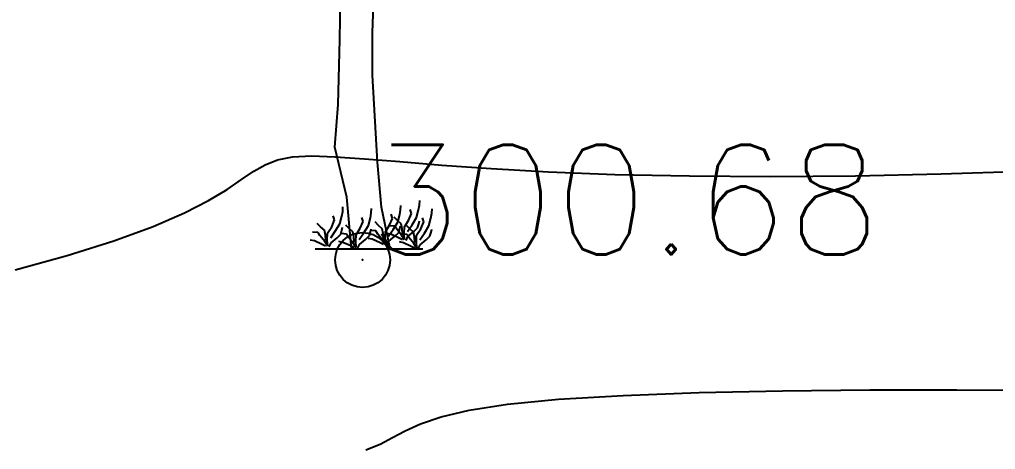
# Model space of a CAD drawing. Header units: millimetres. Extents: x 524954 to 526204, y 9523489 to 9524010.
# Drawn here: x 525925.42 to 525934.3, y 9523810.91 to 9523814.83 of the extents above; entities that cross this region are included whole.
import ezdxf

# ---------------------------------------------------------------- set-up
doc = ezdxf.new("R2010")
doc.units = ezdxf.units.MM
doc.header["$PDMODE"] = 32
doc.header["$PDSIZE"] = 0.5
doc.linetypes.add('ACAD_ISO12W100', pattern=[21, 12, -3, 0, -3, 0, -3])
for name, color, linetype in [('Arbre', 34, 'ACAD_ISO12W100'), ('CN_01_00', 3, 'Continuous'), ('CN_10_00', 1, 'Continuous'), ('TopoAlt', 3, 'Continuous'), ('TOPOJIS', 7, 'Continuous')]:
    doc.layers.add(name, color=color, linetype=linetype)
doc.styles.add('Simplex 1.0', font='Simplex.shx', dxfattribs={"width": 0.99, "height": 1})

# ---------------------------------------------------------------- blocks, each defined once
blk = doc.blocks.new('TCPOINT M')
at = {"color": 0}
blk.add_point((0, 0), dxfattribs=at)
at = {"layer": 'TopoAlt', "style": 'Simplex 1.0', "width": 0.99}
blk.add_attdef('ALT', (0.15, 0.15), '', height=1, dxfattribs=at)
blk = doc.blocks.new('v088')
at = {"linetype": 'Continuous'}
for p, q in [((0.045, 2.625), (0.064, 3.179)), ((-0.352, 2.542), (-0.344, 3.046)), ((0.043, 2.109), (0.045, 2.625)), ((-0.373, 1.752), (-0.352, 2.542)), ((0.102, 1.053), (0.043, 2.109)), ((-0.412, 1.235), (-0.373, 1.752)), ((-0.268, 0.628), (-0.412, 1.235)), ((0.151, 0.506), (0.102, 1.053)), ((-0.213, 0), (-0.268, 0.628)), ((0.256, 0), (0.151, 0.506)), ((-0.654, 0), (0.654, 0))]:
    blk.add_line(p, q, dxfattribs=at)
at = {"color": 3, "linetype": 'Continuous'}
for p, q in [((-0.317, 0.454), (-0.315, 0.507)), ((0.029, 0.435), (0.031, 0.488)), ((0.385, 0.474), (0.387, 0.526)), ((0.517, 0.426), (0.5, 0.476)), ((0.603, 0.474), (0.615, 0.531)), ((0.615, 0.531), (0.618, 0.584)), ((0.765, 0.43), (0.767, 0.483)), ((-0.416, 0.349), (-0.433, 0.399)), ((-0.353, 0.303), (-0.329, 0.397)), ((-0.329, 0.397), (-0.317, 0.454)), ((-0.07, 0.329), (-0.087, 0.38)), ((-0.007, 0.284), (0.017, 0.377)), ((0.017, 0.377), (0.029, 0.435)), ((0.25, 0.286), (0.286, 0.368)), ((0.286, 0.368), (0.269, 0.418)), ((0.346, 0.341), (0.305, 0.385)), ((0.349, 0.322), (0.373, 0.416)), ((0.373, 0.416), (0.385, 0.474)), ((0.481, 0.344), (0.517, 0.426)), ((0.524, 0.291), (0.579, 0.38)), ((0.579, 0.38), (0.603, 0.474)), ((0.666, 0.325), (0.649, 0.375)), ((0.728, 0.279), (0.752, 0.373)), ((0.752, 0.373), (0.765, 0.43)), ((-0.587, 0.264), (-0.627, 0.308)), ((-0.541, 0.224), (-0.587, 0.264)), ((-0.502, 0.188), (-0.452, 0.267)), ((-0.452, 0.267), (-0.416, 0.349)), ((-0.409, 0.214), (-0.353, 0.303)), ((-0.327, 0.226), (-0.32, 0.26)), ((-0.24, 0.245), (-0.281, 0.288)), ((-0.195, 0.204), (-0.24, 0.245)), ((-0.156, 0.168), (-0.106, 0.248)), ((-0.106, 0.248), (-0.07, 0.329)), ((-0.063, 0.195), (-0.007, 0.284)), ((0.019, 0.207), (0.026, 0.24)), ((0.115, 0.284), (0.075, 0.327)), ((0.161, 0.243), (0.115, 0.284)), ((0.173, 0.185), (0.161, 0.243)), ((0.2, 0.207), (0.25, 0.286)), ((0.315, 0.274), (0.25, 0.279)), ((0.293, 0.233), (0.349, 0.322)), ((0.337, 0.236), (0.315, 0.274)), ((0.392, 0.301), (0.346, 0.341)), ((0.361, 0.197), (0.375, 0.245)), ((0.375, 0.245), (0.382, 0.279)), ((0.404, 0.243), (0.392, 0.301)), ((0.409, 0.175), (0.404, 0.243)), ((0.428, 0.183), (0.43, 0.264)), ((0.43, 0.264), (0.481, 0.344)), ((0.495, 0.24), (0.454, 0.284)), ((0.469, 0.209), (0.524, 0.291)), ((0.541, 0.2), (0.495, 0.24)), ((0.546, 0.209), (0.591, 0.255)), ((0.579, 0.163), (0.63, 0.243)), ((0.591, 0.255), (0.606, 0.303)), ((0.606, 0.303), (0.613, 0.337)), ((0.63, 0.243), (0.666, 0.325)), ((0.673, 0.19), (0.728, 0.279)), ((-0.618, 0.197), (-0.683, 0.202)), ((-0.596, 0.159), (-0.618, 0.197)), ((-0.536, 0.087), (-0.596, 0.159)), ((-0.529, 0.166), (-0.541, 0.224)), ((-0.524, 0.099), (-0.529, 0.166)), ((-0.505, 0.106), (-0.502, 0.188)), ((-0.464, 0.132), (-0.409, 0.214)), ((-0.459, 0.072), (-0.387, 0.132)), ((-0.387, 0.132), (-0.341, 0.178)), ((-0.341, 0.178), (-0.327, 0.226)), ((-0.272, 0.178), (-0.337, 0.183)), ((-0.25, 0.139), (-0.272, 0.178)), ((-0.19, 0.067), (-0.25, 0.139)), ((-0.183, 0.147), (-0.195, 0.204)), ((-0.178, 0.079), (-0.183, 0.147)), ((-0.159, 0.087), (-0.156, 0.168)), ((-0.118, 0.113), (-0.063, 0.195)), ((-0.041, 0.113), (0.005, 0.159)), ((0.041, 0.115), (-0.01, 0.125)), ((0.005, 0.159), (0.019, 0.207)), ((0.084, 0.216), (0.019, 0.221)), ((0.106, 0.178), (0.084, 0.216)), ((0.166, 0.106), (0.106, 0.178)), ((0.178, 0.118), (0.173, 0.185)), ((0.197, 0.125), (0.2, 0.207)), ((0.202, 0.055), (0.197, 0.125)), ((0.272, 0.173), (0.221, 0.183)), ((0.238, 0.151), (0.293, 0.233)), ((0.243, 0.091), (0.315, 0.151)), ((0.365, 0.13), (0.272, 0.173)), ((0.315, 0.151), (0.361, 0.197)), ((0.397, 0.163), (0.337, 0.236)), ((0.406, 0.108), (0.365, 0.13)), ((0.433, 0.108), (0.397, 0.163)), ((0.464, 0.173), (0.399, 0.178)), ((0.433, 0.113), (0.428, 0.183)), ((0.45, 0.099), (0.474, 0.149)), ((0.486, 0.135), (0.464, 0.173)), ((0.474, 0.149), (0.546, 0.209)), ((0.546, 0.063), (0.486, 0.135)), ((0.553, 0.142), (0.541, 0.2)), ((0.558, 0.075), (0.553, 0.142)), ((0.577, 0.082), (0.579, 0.163)), ((0.618, 0.108), (0.673, 0.19)), ((0.695, 0.108), (0.74, 0.154)), ((0.74, 0.154), (0.755, 0.202)), ((0.755, 0.202), (0.762, 0.236)), ((-0.661, 0.096), (-0.712, 0.106)), ((-0.567, 0.053), (-0.661, 0.096)), ((-0.527, 0.031), (-0.567, 0.053)), ((-0.5, 0.031), (-0.536, 0.087)), ((-0.5, 0.036), (-0.505, 0.106)), ((-0.483, 0.022), (-0.459, 0.072)), ((-0.315, 0.077), (-0.365, 0.087)), ((-0.221, 0.034), (-0.315, 0.077)), ((-0.18, 0.012), (-0.221, 0.034)), ((-0.154, 0.012), (-0.19, 0.067)), ((-0.154, 0.017), (-0.159, 0.087)), ((-0.137, 0.002), (-0.113, 0.053)), ((-0.113, 0.053), (-0.041, 0.113)), ((0.135, 0.072), (0.041, 0.115)), ((0.175, 0.05), (0.135, 0.072)), ((0.202, 0.05), (0.166, 0.106)), ((0.219, 0.041), (0.243, 0.091)), ((0.421, 0.072), (0.37, 0.082)), ((0.514, 0.029), (0.421, 0.072)), ((0.555, 0.007), (0.514, 0.029)), ((0.582, 0.007), (0.546, 0.063)), ((0.582, 0.012), (0.577, 0.082)), ((0.599, -0.002), (0.623, 0.048)), ((0.623, 0.048), (0.695, 0.108))]:
    blk.add_line(p, q, dxfattribs=at)

msp = doc.modelspace()

# ---------------------------------------------------------------- linework, layer by layer
at = {"layer": 'CN_01_00', "elevation": 301, "flags": 128}
msp.add_lwpolyline([(525925.3804, 9523812.5458), (525925.8539, 9523812.677), (525926.2784, 9523812.8105), (525926.6383, 9523812.9409), (525926.9229, 9523813.0635), (525927.1418, 9523813.1763), (525927.3099, 9523813.278), (525927.4419, 9523813.3673), (525927.5528, 9523813.4429), (525927.6572, 9523813.5036), (525927.7701, 9523813.5479), (525927.9063, 9523813.5745), (525928.0789, 9523813.5831), (525928.2954, 9523813.5764), (525928.5615, 9523813.5579), (525928.883, 9523813.5313), (525929.2657, 9523813.5002), (525929.7153, 9523813.4681), (525930.2377, 9523813.4386), (525930.8386, 9523813.4154), (525931.5185, 9523813.4014), (525932.2574, 9523813.3973), (525933.0297, 9523813.4032), (525933.81, 9523813.4192), (525934.573, 9523813.4452)], dxfattribs=at)
at = {"layer": 'CN_10_00', "elevation": 300, "flags": 128}
msp.add_lwpolyline([(525928.5746, 9523810.9071), (525928.7053, 9523810.9586), (525928.8168, 9523811.017), (525928.9314, 9523811.0797), (525929.0712, 9523811.144), (525929.2584, 9523811.2076), (525929.5152, 9523811.2677), (525929.8638, 9523811.3218), (525930.3263, 9523811.3673), (525930.9156, 9523811.4024), (525931.607, 9523811.4274), (525932.3664, 9523811.4434), (525933.1598, 9523811.4517), (525933.9531, 9523811.4532), (525934.7122, 9523811.4492), (525935.4031, 9523811.4406), (525935.9917, 9523811.4287), (525936.4234, 9523811.4154)], dxfattribs=at)

# ---------------------------------------------------------------- block references
at = {"layer": 'Arbre', "xscale": 0.75, "yscale": 0.75, "zscale": 0.75}
msp.add_blockref('v088', (525928.6018, 9523812.7379, 608.53), dxfattribs=at)
at = {"layer": 'TOPOJIS'}
ref = msp.add_blockref('TCPOINT M', (525928.544, 9523812.6357, 300.68), dxfattribs=at)
ref.add_attrib('ALT', '300.68', (525928.594, 9523812.6857, 300.68), dxfattribs={"layer": 'TopoAlt', "height": 1, "style": 'Simplex 1.0', "width": 0.99})

doc.saveas('drawing.dxf')
